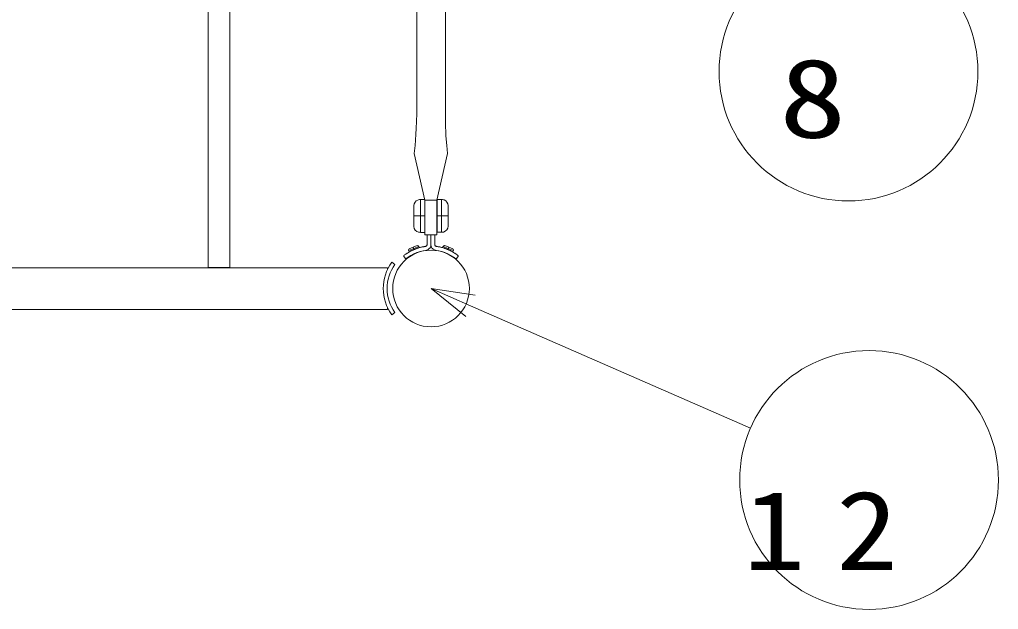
# Model space of a CAD drawing. Units: millimetres on the paper. Extents: x 0 to 420, y -594 to 297.
# Drawn here: x 245.92 to 268.62, y 160.5 to 174.18 of the extents above; entities that cross this region are included whole.
import ezdxf
from ezdxf.enums import TextEntityAlignment as Align

# ---------------------------------------------------------------- set-up
doc = ezdxf.new("R2010")
doc.units = ezdxf.units.MM
doc.layers.add('2D', color=7, linetype='Continuous', lineweight=13)
doc.layers.add('AM_5', color=7, linetype='Continuous', lineweight=13)
doc.styles.add('ＭＳ ゴシック', font='')
doc.styles.get('ＭＳ ゴシック').set_extended_font_data('MS Gothic')

msp = doc.modelspace()

# ---------------------------------------------------------------- linework, layer by layer
at = {"layer": '2D'}
for p, q in [((250.294, 168.433), (250.294, 187.753)), ((250.802, 168.433), (250.802, 187.753)), ((255.134, 171.922), (255.134, 184.038)), ((255.134, 171.922), (255.134, 184.038)), ((255.799, 171.919), (255.799, 184.038)), ((255.799, 171.919), (255.799, 184.038)), ((255.12, 171.651), (255.134, 171.995)), ((255.12, 171.651), (255.134, 171.995)), ((255.799, 171.919), (255.799, 171.765)), ((255.799, 171.919), (255.799, 171.765)), ((255.799, 171.839), (255.799, 171.676)), ((255.799, 171.839), (255.799, 171.676)), ((255.117, 171.522), (255.12, 171.651)), ((255.117, 171.522), (255.12, 171.651)), ((255.799, 171.676), (255.809, 171.596)), ((255.799, 171.676), (255.809, 171.596)), ((255.096, 171.255), (255.108, 171.378)), ((255.096, 171.255), (255.108, 171.378)), ((255.108, 171.378), (255.117, 171.522)), ((255.108, 171.378), (255.117, 171.522)), ((255.809, 171.596), (255.812, 171.479)), ((255.809, 171.596), (255.812, 171.479)), ((255.812, 171.479), (255.83, 171.261)), ((255.812, 171.479), (255.83, 171.261)), ((255.077, 171.073), (255.096, 171.255)), ((255.077, 171.073), (255.096, 171.255)), ((255.83, 171.261), (255.848, 171.07)), ((255.83, 171.261), (255.848, 171.07)), ((255.323, 169.992), (255.077, 171.073)), ((255.323, 169.992), (255.077, 171.073)), ((255.848, 171.07), (255.603, 169.992)), ((255.848, 171.07), (255.603, 169.992)), ((255.07, 169.865), (255.07, 169.382)), ((255.07, 169.865), (255.07, 169.382)), ((255.176, 169.998), (255.161, 169.993)), ((255.176, 169.998), (255.161, 169.993)), ((255.199, 170.003), (255.176, 169.998)), ((255.199, 170.003), (255.176, 169.998)), ((255.219, 170.005), (255.199, 170.003)), ((255.219, 170.005), (255.199, 170.003)), ((255.324, 170.005), (255.219, 170.005)), ((255.324, 170.005), (255.219, 170.005)), ((255.224, 169.243), (255.224, 170.004)), ((255.224, 169.243), (255.224, 170.004)), ((255.323, 169.187), (255.323, 169.992)), ((255.6, 169.992), (255.323, 169.992)), ((255.323, 169.187), (255.323, 169.992)), ((255.6, 169.992), (255.323, 169.992)), ((255.324, 169.244), (255.324, 170.005)), ((255.324, 169.244), (255.324, 170.005)), ((255.603, 169.992), (255.603, 169.187)), ((255.603, 169.992), (255.603, 169.187)), ((255.606, 170.008), (255.712, 170.008)), ((255.606, 169.246), (255.606, 170.008)), ((255.606, 170.008), (255.712, 170.008)), ((255.606, 169.246), (255.606, 170.008)), ((255.708, 169.246), (255.708, 170.007)), ((255.708, 169.246), (255.708, 170.007)), ((255.712, 170.008), (255.731, 170.006)), ((255.712, 170.008), (255.731, 170.006)), ((255.731, 170.006), (255.754, 170.001)), ((255.731, 170.006), (255.754, 170.001)), ((255.754, 170.001), (255.769, 169.995)), ((255.754, 170.001), (255.769, 169.995)), ((255.86, 169.868), (255.86, 169.385)), ((255.86, 169.868), (255.86, 169.385)), ((255.073, 169.624), (255.327, 169.624)), ((255.073, 169.624), (255.327, 169.624)), ((255.864, 169.627), (255.611, 169.627)), ((255.864, 169.627), (255.611, 169.627)), ((255.222, 169.243), (255.324, 169.244)), ((255.222, 169.243), (255.324, 169.244)), ((255.603, 169.187), (255.323, 169.187)), ((255.603, 169.187), (255.323, 169.187)), ((255.374, 169.187), (255.374, 168.959)), ((255.374, 169.187), (255.374, 168.959)), ((255.463, 168.95), (255.463, 169.187)), ((255.463, 168.95), (255.463, 169.187)), ((255.465, 168.95), (255.465, 169.187)), ((255.465, 168.95), (255.465, 169.187)), ((255.554, 169.187), (255.554, 168.959)), ((255.554, 169.187), (255.554, 168.959)), ((255.708, 169.246), (255.606, 169.246)), ((255.708, 169.246), (255.606, 169.246)), ((254.949, 168.823), (255.184, 168.918)), ((254.949, 168.823), (255.184, 168.918)), ((254.958, 168.795), (255.16, 168.877)), ((254.958, 168.795), (255.16, 168.877)), ((255.146, 168.937), (254.959, 168.861)), ((255.146, 168.937), (254.959, 168.861)), ((255.077, 168.843), (255.054, 168.899)), ((255.077, 168.843), (255.054, 168.899)), ((255.153, 168.878), (255.139, 168.873)), ((255.153, 168.878), (255.139, 168.873)), ((255.161, 168.88), (255.153, 168.878)), ((255.161, 168.88), (255.153, 168.878)), ((255.16, 168.877), (255.194, 168.89)), ((255.16, 168.877), (255.194, 168.89)), ((255.17, 168.883), (255.161, 168.88)), ((255.17, 168.883), (255.161, 168.88)), ((255.184, 168.887), (255.17, 168.883)), ((255.184, 168.887), (255.17, 168.883)), ((255.194, 168.89), (255.182, 168.917)), ((255.194, 168.89), (255.182, 168.917)), ((255.2, 168.892), (255.184, 168.887)), ((255.2, 168.892), (255.184, 168.887)), ((255.217, 168.896), (255.2, 168.892)), ((255.217, 168.896), (255.2, 168.892)), ((255.233, 168.9), (255.217, 168.896)), ((255.233, 168.9), (255.217, 168.896)), ((255.245, 168.903), (255.233, 168.9)), ((255.245, 168.903), (255.233, 168.9)), ((255.259, 168.906), (255.245, 168.903)), ((255.259, 168.906), (255.245, 168.903)), ((255.28, 168.91), (255.259, 168.906)), ((255.28, 168.91), (255.259, 168.906)), ((255.296, 168.913), (255.28, 168.91)), ((255.296, 168.913), (255.28, 168.91)), ((255.309, 168.915), (255.296, 168.913)), ((255.309, 168.915), (255.296, 168.913)), ((255.327, 168.918), (255.309, 168.915)), ((255.327, 168.918), (255.309, 168.915)), ((255.338, 168.92), (255.327, 168.918)), ((255.338, 168.92), (255.327, 168.918)), ((255.345, 168.921), (255.338, 168.92)), ((255.345, 168.921), (255.338, 168.92)), ((255.353, 168.924), (255.345, 168.921)), ((255.353, 168.924), (255.345, 168.921)), ((255.358, 168.928), (255.353, 168.924)), ((255.358, 168.928), (255.353, 168.924)), ((255.364, 168.933), (255.358, 168.928)), ((255.364, 168.933), (255.358, 168.928)), ((255.368, 168.939), (255.364, 168.933)), ((255.368, 168.939), (255.364, 168.933)), ((255.371, 168.945), (255.368, 168.939)), ((255.371, 168.945), (255.368, 168.939)), ((255.373, 168.952), (255.371, 168.945)), ((255.373, 168.952), (255.371, 168.945)), ((255.374, 168.959), (255.373, 168.952)), ((255.374, 168.959), (255.373, 168.952)), ((255.426, 168.868), (255.441, 168.882)), ((255.426, 168.868), (255.441, 168.882)), ((255.441, 168.882), (255.452, 168.904)), ((255.441, 168.882), (255.452, 168.904)), ((255.452, 168.904), (255.462, 168.928)), ((255.452, 168.904), (255.462, 168.928)), ((255.462, 168.928), (255.465, 168.95)), ((255.462, 168.928), (255.465, 168.95)), ((255.466, 168.928), (255.463, 168.95)), ((255.466, 168.928), (255.463, 168.95)), ((255.475, 168.904), (255.466, 168.928)), ((255.475, 168.904), (255.466, 168.928)), ((255.487, 168.882), (255.475, 168.904)), ((255.487, 168.882), (255.475, 168.904)), ((255.502, 168.868), (255.487, 168.882)), ((255.502, 168.868), (255.487, 168.882)), ((255.554, 168.959), (255.555, 168.952)), ((255.554, 168.959), (255.555, 168.952)), ((255.555, 168.952), (255.556, 168.945)), ((255.555, 168.952), (255.556, 168.945)), ((255.556, 168.945), (255.559, 168.939)), ((255.556, 168.945), (255.559, 168.939)), ((255.559, 168.939), (255.563, 168.933)), ((255.559, 168.939), (255.563, 168.933)), ((255.563, 168.933), (255.569, 168.928)), ((255.563, 168.933), (255.569, 168.928)), ((255.569, 168.928), (255.575, 168.924)), ((255.569, 168.928), (255.575, 168.924)), ((255.575, 168.924), (255.582, 168.921)), ((255.575, 168.924), (255.582, 168.921)), ((255.582, 168.921), (255.59, 168.92)), ((255.582, 168.921), (255.59, 168.92)), ((255.59, 168.92), (255.6, 168.918)), ((255.59, 168.92), (255.6, 168.918)), ((255.6, 168.918), (255.619, 168.915)), ((255.6, 168.918), (255.619, 168.915)), ((255.619, 168.915), (255.632, 168.913)), ((255.619, 168.915), (255.632, 168.913)), ((255.632, 168.913), (255.648, 168.91)), ((255.632, 168.913), (255.648, 168.91)), ((255.648, 168.91), (255.669, 168.906)), ((255.648, 168.91), (255.669, 168.906)), ((255.669, 168.906), (255.683, 168.903)), ((255.669, 168.906), (255.683, 168.903)), ((255.683, 168.903), (255.695, 168.9)), ((255.683, 168.903), (255.695, 168.9)), ((255.695, 168.9), (255.711, 168.896)), ((255.695, 168.9), (255.711, 168.896)), ((255.711, 168.896), (255.728, 168.892)), ((255.711, 168.896), (255.728, 168.892)), ((255.728, 168.892), (255.744, 168.887)), ((255.728, 168.892), (255.744, 168.887)), ((255.733, 168.89), (255.745, 168.917)), ((255.733, 168.89), (255.745, 168.917)), ((255.767, 168.877), (255.733, 168.89)), ((255.767, 168.877), (255.733, 168.89)), ((255.744, 168.887), (255.757, 168.883)), ((255.744, 168.887), (255.757, 168.883)), ((255.981, 168.823), (255.746, 168.918)), ((255.981, 168.823), (255.746, 168.918)), ((255.757, 168.883), (255.767, 168.88)), ((255.757, 168.883), (255.767, 168.88)), ((255.767, 168.88), (255.775, 168.878)), ((255.767, 168.88), (255.775, 168.878)), ((255.97, 168.795), (255.767, 168.877)), ((255.97, 168.795), (255.767, 168.877)), ((255.775, 168.878), (255.788, 168.873)), ((255.775, 168.878), (255.788, 168.873)), ((255.782, 168.937), (255.969, 168.861)), ((255.782, 168.937), (255.969, 168.861)), ((255.852, 168.843), (255.876, 168.899)), ((255.852, 168.843), (255.876, 168.899)), ((254.836, 168.706), (254.835, 168.685)), ((254.836, 168.706), (254.835, 168.685)), ((254.835, 168.685), (254.882, 168.628)), ((254.835, 168.685), (254.882, 168.628)), ((254.84, 168.709), (254.836, 168.706)), ((254.84, 168.709), (254.836, 168.706)), ((254.854, 168.72), (254.84, 168.709)), ((254.854, 168.72), (254.84, 168.709)), ((254.879, 168.739), (254.854, 168.72)), ((254.879, 168.739), (254.854, 168.72)), ((254.909, 168.759), (254.879, 168.739)), ((254.909, 168.759), (254.879, 168.739)), ((254.906, 168.647), (254.914, 168.653)), ((254.906, 168.647), (254.914, 168.653)), ((254.919, 168.766), (254.909, 168.759)), ((254.919, 168.766), (254.909, 168.759)), ((254.914, 168.653), (254.927, 168.662)), ((254.914, 168.653), (254.927, 168.662)), ((254.942, 168.781), (254.919, 168.766)), ((254.942, 168.781), (254.919, 168.766)), ((254.927, 168.662), (254.937, 168.67)), ((254.927, 168.662), (254.937, 168.67)), ((254.937, 168.669), (255, 168.711)), ((254.937, 168.669), (255, 168.711)), ((254.967, 168.795), (254.942, 168.781)), ((254.967, 168.795), (254.942, 168.781)), ((254.945, 168.827), (254.958, 168.795)), ((254.945, 168.827), (254.958, 168.795)), ((254.955, 168.858), (254.951, 168.854)), ((254.955, 168.858), (254.951, 168.854)), ((254.959, 168.861), (254.955, 168.858)), ((254.959, 168.861), (254.955, 168.858)), ((254.992, 168.809), (254.967, 168.795)), ((254.992, 168.809), (254.967, 168.795)), ((255.001, 168.814), (254.992, 168.809)), ((255.001, 168.814), (254.992, 168.809)), ((255, 168.711), (255.07, 168.747)), ((255, 168.711), (255.07, 168.747)), ((255.014, 168.821), (255.001, 168.814)), ((255.014, 168.821), (255.001, 168.814)), ((255.034, 168.83), (255.014, 168.821)), ((255.034, 168.83), (255.014, 168.821)), ((255.064, 168.844), (255.034, 168.83)), ((255.064, 168.844), (255.034, 168.83)), ((255.076, 168.849), (255.064, 168.844)), ((255.076, 168.849), (255.064, 168.844)), ((255.07, 168.747), (255.138, 168.776)), ((255.07, 168.747), (255.138, 168.776)), ((255.087, 168.854), (255.076, 168.849)), ((255.087, 168.854), (255.076, 168.849)), ((255.105, 168.861), (255.087, 168.854)), ((255.105, 168.861), (255.087, 168.854)), ((255.114, 168.864), (255.105, 168.861)), ((255.114, 168.864), (255.105, 168.861)), ((255.126, 168.869), (255.114, 168.864)), ((255.126, 168.869), (255.114, 168.864)), ((255.139, 168.873), (255.126, 168.869)), ((255.139, 168.873), (255.126, 168.869)), ((255.138, 168.776), (255.188, 168.795)), ((255.138, 168.776), (255.188, 168.795)), ((255.188, 168.795), (255.253, 168.811)), ((255.188, 168.795), (255.253, 168.811)), ((255.253, 168.811), (255.291, 168.82)), ((255.253, 168.811), (255.291, 168.82)), ((255.291, 168.82), (255.339, 168.828)), ((255.291, 168.82), (255.339, 168.828)), ((255.339, 168.828), (255.362, 168.831)), ((255.339, 168.828), (255.362, 168.831)), ((255.362, 168.831), (255.381, 168.838)), ((255.362, 168.831), (255.381, 168.838)), ((255.381, 168.838), (255.397, 168.844)), ((255.381, 168.838), (255.397, 168.844)), ((255.397, 168.844), (255.41, 168.855)), ((255.397, 168.844), (255.41, 168.855)), ((255.41, 168.855), (255.426, 168.868)), ((255.41, 168.855), (255.426, 168.868)), ((255.518, 168.855), (255.502, 168.868)), ((255.518, 168.855), (255.502, 168.868)), ((255.531, 168.844), (255.518, 168.855)), ((255.531, 168.844), (255.518, 168.855)), ((255.547, 168.838), (255.531, 168.844)), ((255.547, 168.838), (255.531, 168.844)), ((255.566, 168.831), (255.547, 168.838)), ((255.566, 168.831), (255.547, 168.838)), ((255.589, 168.828), (255.566, 168.831)), ((255.589, 168.828), (255.566, 168.831)), ((255.637, 168.82), (255.589, 168.828)), ((255.637, 168.82), (255.589, 168.828)), ((255.675, 168.811), (255.637, 168.82)), ((255.675, 168.811), (255.637, 168.82)), ((255.739, 168.795), (255.675, 168.811)), ((255.739, 168.795), (255.675, 168.811)), ((255.789, 168.776), (255.739, 168.795)), ((255.789, 168.776), (255.739, 168.795)), ((255.788, 168.873), (255.802, 168.869)), ((255.788, 168.873), (255.802, 168.869)), ((255.858, 168.747), (255.789, 168.776)), ((255.858, 168.747), (255.789, 168.776)), ((255.802, 168.869), (255.814, 168.864)), ((255.802, 168.869), (255.814, 168.864)), ((255.814, 168.864), (255.822, 168.861)), ((255.814, 168.864), (255.822, 168.861)), ((255.822, 168.861), (255.841, 168.854)), ((255.822, 168.861), (255.841, 168.854)), ((255.841, 168.854), (255.852, 168.849)), ((255.841, 168.854), (255.852, 168.849)), ((255.852, 168.849), (255.864, 168.844)), ((255.852, 168.849), (255.864, 168.844)), ((255.927, 168.711), (255.858, 168.747)), ((255.927, 168.711), (255.858, 168.747)), ((255.864, 168.844), (255.894, 168.83)), ((255.864, 168.844), (255.894, 168.83)), ((255.894, 168.83), (255.914, 168.821)), ((255.894, 168.83), (255.914, 168.821)), ((255.914, 168.821), (255.926, 168.814)), ((255.914, 168.821), (255.926, 168.814)), ((255.926, 168.814), (255.935, 168.809)), ((255.926, 168.814), (255.935, 168.809)), ((255.991, 168.669), (255.927, 168.711)), ((255.991, 168.669), (255.927, 168.711)), ((255.935, 168.809), (255.961, 168.795)), ((255.935, 168.809), (255.961, 168.795)), ((255.961, 168.795), (255.985, 168.781)), ((255.961, 168.795), (255.985, 168.781)), ((255.969, 168.861), (255.973, 168.858)), ((255.969, 168.861), (255.973, 168.858)), ((255.983, 168.827), (255.97, 168.795)), ((255.983, 168.827), (255.97, 168.795)), ((255.973, 168.858), (255.976, 168.854)), ((255.973, 168.858), (255.976, 168.854)), ((255.985, 168.781), (256.009, 168.766)), ((255.985, 168.781), (256.009, 168.766)), ((256, 168.662), (255.99, 168.67)), ((256, 168.662), (255.99, 168.67)), ((256.013, 168.653), (256, 168.662)), ((256.013, 168.653), (256, 168.662)), ((256.009, 168.766), (256.019, 168.759)), ((256.009, 168.766), (256.019, 168.759)), ((256.021, 168.647), (256.013, 168.653)), ((256.021, 168.647), (256.013, 168.653)), ((256.019, 168.759), (256.049, 168.739)), ((256.019, 168.759), (256.049, 168.739)), ((256.093, 168.685), (256.046, 168.628)), ((256.093, 168.685), (256.046, 168.628)), ((256.049, 168.739), (256.073, 168.72)), ((256.049, 168.739), (256.073, 168.72)), ((256.073, 168.72), (256.087, 168.709)), ((256.073, 168.72), (256.087, 168.709)), ((256.087, 168.709), (256.092, 168.706)), ((256.087, 168.709), (256.092, 168.706)), ((256.092, 168.706), (256.093, 168.685)), ((256.092, 168.706), (256.093, 168.685)), ((207.642, 168.426), (254.454, 168.426)), ((250.294, 168.433), (250.802, 168.433)), ((254.454, 168.38), (254.454, 168.426)), ((254.629, 168.501), (254.557, 168.554)), ((254.882, 168.627), (254.891, 168.635)), ((254.882, 168.627), (254.891, 168.635)), ((254.891, 168.635), (254.9, 168.642)), ((254.891, 168.635), (254.9, 168.642)), ((254.9, 168.642), (254.906, 168.647)), ((254.9, 168.642), (254.906, 168.647)), ((256.028, 168.642), (256.021, 168.647)), ((256.028, 168.642), (256.021, 168.647)), ((256.037, 168.635), (256.028, 168.642)), ((256.037, 168.635), (256.028, 168.642)), ((256.045, 168.627), (256.037, 168.635)), ((256.045, 168.627), (256.037, 168.635)), ((207.642, 167.46), (254.454, 167.46)), ((254.454, 167.506), (254.454, 167.46)), ((254.629, 167.385), (254.557, 167.332))]:
    msp.add_line(p, q, dxfattribs=at)
msp.add_circle((255.466, 167.943), 0.889, dxfattribs=at)
for centre, radius, start, end in [((255.206, 169.865), 0.136, 109.2958, 179.8378), ((255.206, 169.865), 0.136, 109.2958, 179.8378), ((255.724, 169.867), 0.136, 0.1622, 70.7042), ((255.724, 169.867), 0.136, 0.1622, 70.7042), ((255.206, 169.382), 0.136, 180, 256.9834), ((255.206, 169.382), 0.136, 180, 256.9834), ((255.724, 169.385), 0.136, 283.0166, 0), ((255.724, 169.385), 0.136, 283.0166, 0), ((255.24, 169.527), 0.284, 256.9834, 266.4925), ((255.24, 169.527), 0.284, 256.9834, 266.4925), ((255.691, 169.529), 0.284, 273.5075, 283.0166), ((255.691, 169.529), 0.284, 273.5075, 283.0166), ((255.152, 168.904), 0.0333, 23.6959, 99.8139), ((255.152, 168.904), 0.0333, 23.6959, 99.8139), ((255.776, 168.904), 0.0333, 80.1861, 156.3041), ((255.776, 168.904), 0.0333, 80.1861, 156.3041), ((254.974, 168.834), 0.03, 139.7725, 193.4509), ((254.974, 168.834), 0.03, 139.7725, 193.4509), ((255.954, 168.834), 0.03, 346.5491, 40.2275), ((255.954, 168.834), 0.03, 346.5491, 40.2275), ((255.398, 167.943), 1.04, 144, 216), ((255.398, 167.943), 0.95, 144, 216)]:
    msp.add_arc(centre, radius, start, end, dxfattribs=at)
at = {"layer": 'AM_5'}
for p, q in [((255.466, 167.943), (256.275, 167.297)), ((256.49, 167.788), (255.466, 167.943)), ((256.382, 167.543), (255.466, 167.943)), ((262.874, 164.705), (256.382, 167.543))]:
    msp.add_line(p, q, dxfattribs=at)
for centre in [(265.146, 172.972), (265.623, 163.504)]:
    msp.add_circle(centre, 3, dxfattribs=at)

# ---------------------------------------------------------------- texts
at = {"layer": 'AM_5', "style": 'ＭＳ ゴシック', "width": 1.25}
msp.add_text('8', height=1.833, dxfattribs=at).set_placement((263.539, 170.888), align=Align.BOTTOM_LEFT)
at = {"layer": 'AM_5', "insert": (262.707, 161.42), "char_height": 1.833, "attachment_point": 7, "style": 'ＭＳ ゴシック'}
msp.add_mtext('\\T1.5;\\W1.15;12', dxfattribs=at)

doc.saveas('drawing.dxf')
